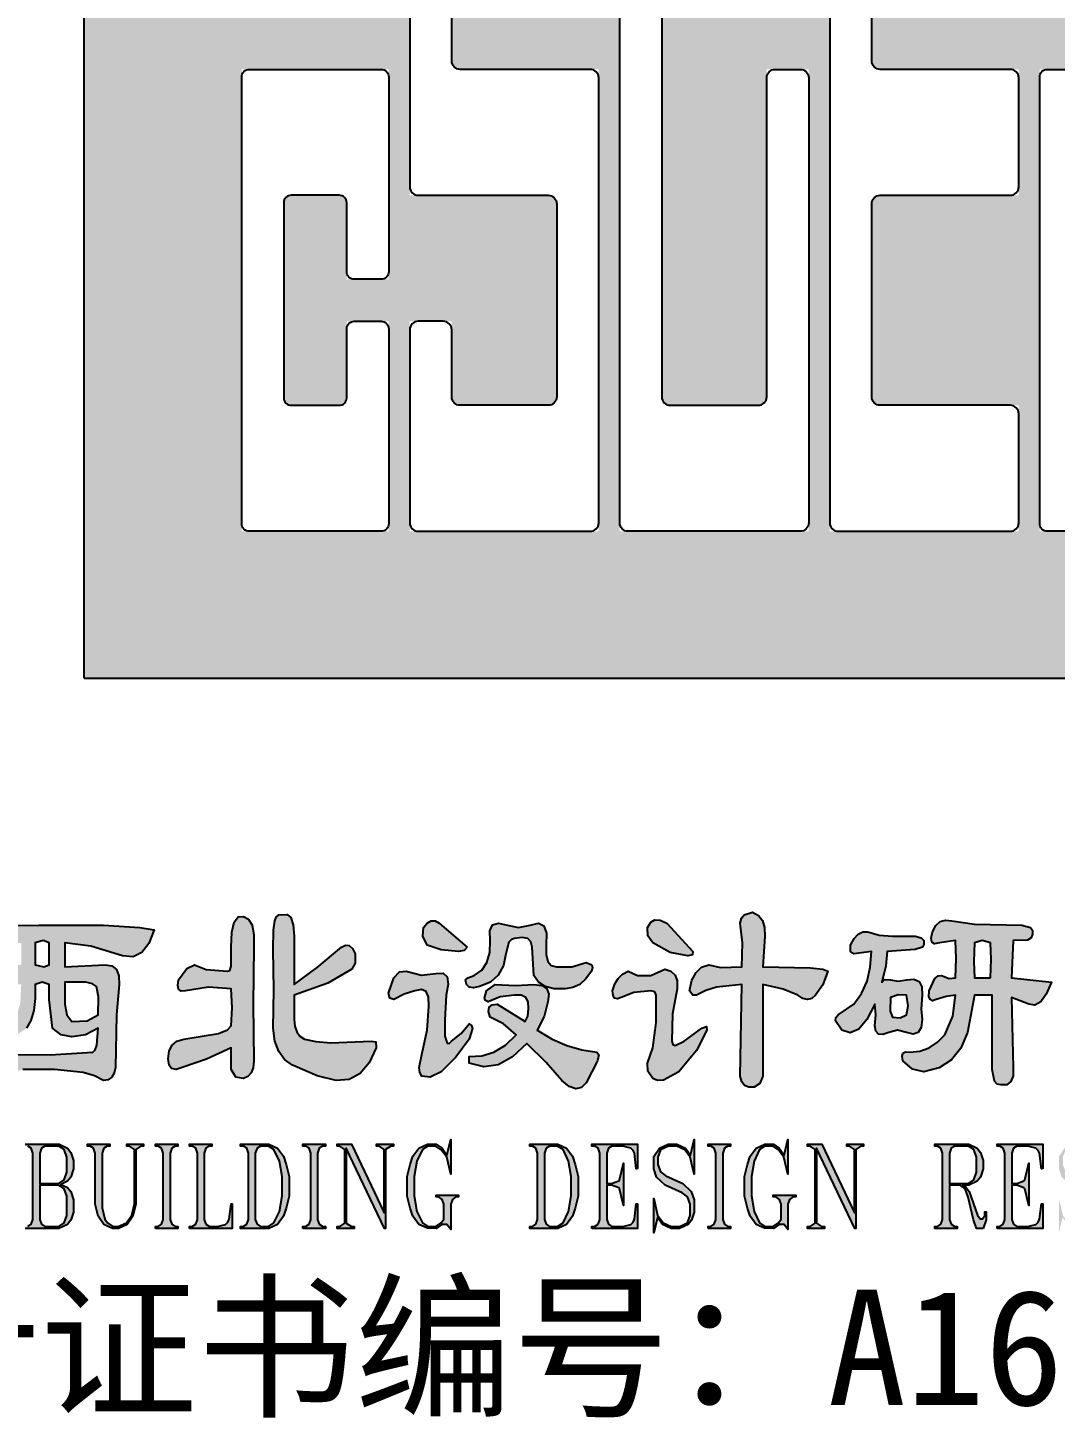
# Model space of a CAD drawing. Extents: x 2350667 to 3185789, y 309667 to 706270.
# Drawn here: x 2428960 to 2430917, y 363419 to 366067 of the extents above; entities that cross this region are included whole.
import ezdxf
from ezdxf.enums import TextEntityAlignment as Align

# ---------------------------------------------------------------- set-up
doc = ezdxf.new("R2010")
doc.units = 0
doc.header["$LTSCALE"] = 1000
for name, color, linetype in [('0-底图', 7, 'Continuous'), ('BTTK', 7, 'Continuous'), ('Logo', 4, 'Continuous')]:
    doc.layers.add(name, color=color, linetype=linetype)
doc.styles.add('HT', font='')
doc.styles.add('HZ(TK)', font='geniso.shx', dxfattribs={"width": 0.9, "bigfont": 'hztxt.shx'})
doc.styles.get('HT').set_extended_font_data('SimHei')

# ---------------------------------------------------------------- blocks, each defined once
blk = doc.blocks.new('CSCEC')
at = {"layer": 'Logo'}
h = blk.add_hatch(color=4, dxfattribs=at)
h.paths.add_polyline_path([(0, -24), (24, -24), (24, 0), (0, 0)])
h.paths.add_polyline_path([(6.2, -2.8), (9.8, -2.8), (9.8, -9.2), (9, -9.2), (9, -5.36, 0.414214), (8.84, -5.2), (7.16, -5.2, 0.414214), (7, -5.36), (7, -12.24, 0.414214), (7.16, -12.4), (9.8, -12.4), (9.8, -21.2), (6.2, -21.2), (6.2, -17.2), (7, -17.2), (7, -18.64, 0.414214), (7.16, -18.8), (8.84, -18.8, 0.414214), (9, -18.64), (9, -14.96, 0.414214), (8.84, -14.8), (6.2, -14.8)], flags=16)
h.paths.add_polyline_path([(10.2, -2.8), (13.8, -2.8), (13.8, -9.2), (13, -9.2), (13, -5.36, 0.414214), (12.84, -5.2), (11.16, -5.2, 0.414214), (11, -5.36), (11, -18.64, 0.414214), (11.16, -18.8), (12.84, -18.8, 0.414214), (13, -18.64), (13, -12.4), (13.8, -12.4), (13.8, -21.2), (10.2, -21.2)], flags=16)
h.paths.add_polyline_path([(5.8, -12.4), (5.8, -16.4), (5, -16.4), (5, -14.96, 0.414214), (4.84, -14.8), (3.96, -14.8, 0.414214), (3.8, -14.96), (3.8, -18.64, 0.414214), (3.96, -18.8), (4.84, -18.8, 0.414214), (5, -18.64), (5, -17.2), (5.8, -17.2), (5.8, -21.2), (3, -21.2), (3, -12.4)], flags=16)
h.paths.add_polyline_path([(14.2, -2.8), (17.8, -2.8), (17.8, -5.2), (15.16, -5.2, 0.414214), (15, -5.36), (15, -12.24, 0.414214), (15.16, -12.4), (17.8, -12.4), (17.8, -14.8), (15.16, -14.8, 0.414214), (15, -14.96), (15, -18.64, 0.414214), (15.16, -18.8), (17.8, -18.8), (17.8, -21.2), (14.2, -21.2)], flags=16)
h.paths.add_polyline_path([(21, -12.4), (21, -16.4), (20.2, -16.4), (20.2, -14.96, 0.414214), (20.04, -14.8), (19.16, -14.8, 0.414214), (19, -14.96), (19, -18.64, 0.414214), (19.16, -18.8), (20.04, -18.8, 0.414214), (20.2, -18.64), (20.2, -17.2), (21, -17.2), (21, -21.2), (18.2, -21.2), (18.2, -12.4)], flags=16)
for p, q in [((0, -24), (0, 0)), ((0, 0), (24, 0)), ((0, 0), (24, 0)), ((24, -24), (24, 0)), ((0, -24), (24, -24))]:
    blk.add_line(p, q, dxfattribs=at)
for points in [[(8.84, -5.2, -0.414214), (9, -5.36), (9, -9.04, 0.414214), (9.16, -9.2), (9.64, -9.2, 0.414214), (9.8, -9.04), (9.8, -2.96, 0.414214), (9.64, -2.8), (6.36, -2.8, 0.414214), (6.2, -2.96), (6.2, -14.64, 0.414214), (6.36, -14.8), (8.84, -14.8, -0.414214), (9, -14.96), (9, -18.64, -0.414214), (8.84, -18.8), (7.16, -18.8, -0.414214), (7, -18.64), (7, -17.36, 0.414214), (6.84, -17.2), (6.36, -17.2, 0.414214), (6.2, -17.36), (6.2, -21.04, 0.414214), (6.36, -21.2), (9.64, -21.2, 0.414214), (9.8, -21.04), (9.8, -12.56, 0.414214), (9.64, -12.4), (7.16, -12.4, -0.414214), (7, -12.24), (7, -5.36, -0.414214), (7.16, -5.2)], [(12.84, -18.8, 0.414214), (13, -18.64), (13, -12.56, -0.414214), (13.16, -12.4), (13.64, -12.4, -0.414214), (13.8, -12.56), (13.8, -21.04, -0.414214), (13.64, -21.2), (10.36, -21.2, -0.414214), (10.2, -21.04), (10.2, -2.96, -0.414214), (10.36, -2.8), (13.64, -2.8, -0.414214), (13.8, -2.96), (13.8, -9.04, -0.414214), (13.64, -9.2), (13.16, -9.2, -0.414214), (13, -9.04), (13, -5.36, 0.414214), (12.84, -5.2), (11.16, -5.2, 0.414214), (11, -5.36), (11, -18.64, 0.414214), (11.16, -18.8)], [(15.16, -12.4, -0.414214), (15, -12.24), (15, -5.36, -0.414214), (15.16, -5.2), (17.64, -5.2, 0.414214), (17.8, -5.04), (17.8, -2.96, 0.414214), (17.64, -2.8), (14.36, -2.8, 0.414214), (14.2, -2.96), (14.2, -21.04, 0.414214), (14.36, -21.2), (17.64, -21.2, 0.414214), (17.8, -21.04), (17.8, -18.96, 0.414214), (17.64, -18.8), (15.16, -18.8, -0.414214), (15, -18.64), (15, -14.96, -0.414214), (15.16, -14.8), (17.64, -14.8, 0.414214), (17.8, -14.64), (17.8, -12.56, 0.414214), (17.64, -12.4)], [(4.856, -18.8, 0.414214), (5, -18.656), (5, -17.344, -0.414214), (5.144, -17.2), (5.656, -17.2, -0.414214), (5.8, -17.344), (5.8, -21.056, -0.414214), (5.656, -21.2), (3.144, -21.2, -0.414214), (3, -21.056), (3, -12.544, -0.414214), (3.144, -12.4), (5.656, -12.4, -0.414214), (5.8, -12.544), (5.8, -16.256, -0.414214), (5.656, -16.4), (5.144, -16.4, -0.414214), (5, -16.256), (5, -14.944, 0.414214), (4.856, -14.8), (3.944, -14.8, 0.414214), (3.8, -14.944), (3.8, -18.656, 0.414214), (3.944, -18.8)], [(20.056, -18.8, 0.414214), (20.2, -18.656), (20.2, -17.344, -0.414214), (20.344, -17.2), (20.856, -17.2, -0.414214), (21, -17.344), (21, -21.056, -0.414214), (20.856, -21.2), (18.344, -21.2, -0.414214), (18.2, -21.056), (18.2, -12.544, -0.414214), (18.344, -12.4), (20.856, -12.4, -0.414214), (21, -12.544), (21, -16.256, -0.414214), (20.856, -16.4), (20.344, -16.4, -0.414214), (20.2, -16.256), (20.2, -14.944, 0.414214), (20.056, -14.8), (19.144, -14.8, 0.414214), (19, -14.944), (19, -18.656, 0.414214), (19.144, -18.8)]]:
    blk.add_lwpolyline(points, format="xyb", close=True, dxfattribs=at)
blk = doc.blocks.new('logo-txt')
at = {"layer": 'Logo'}
h = blk.add_hatch(color=4, dxfattribs=at)
h.dxf.hatch_style = 1
h.paths.add_polyline_path([(21.793, 4.592), (21.36, 4.519), (21.277, 4.517), (21.227, 4.551), (21.21, 4.621), (21.227, 4.728), (21.385, 4.946), (21.527, 5.019), (21.752, 4.925), (22.16, 4.894), (22.201, 4.907), (22.226, 4.988), (22.226, 5.352), (22.241, 5.639), (22.285, 5.831), (22.358, 5.93), (22.46, 5.936), (22.56, 5.884), (22.626, 5.769), (22.66, 5.592), (22.66, 5.352), (22.643, 4.269), (22.66, 3.186), (22.647, 3.056), (22.61, 2.957), (22.547, 2.89), (22.46, 2.853), (22.318, 2.874), (22.226, 3.02), (22.226, 3.436), (21.76, 3.218), (21.293, 3.061), (21.177, 3.025), (21.093, 3.041), (21.043, 3.108), (21.027, 3.228), (21.046, 3.376), (21.102, 3.488), (21.195, 3.564), (21.327, 3.603), (21.985, 3.707), (22.158, 3.775), (22.226, 3.853), (22.243, 4.197), (22.226, 4.561)])
h.paths.add_polyline_path([(23.034, 5.675), (23.059, 5.852), (23.087, 5.923), (23.134, 5.967), (23.293, 5.977), (23.364, 5.917), (23.409, 5.779), (23.43, 5.563), (23.426, 5.269), (23.426, 4.644), (23.868, 4.967), (24.326, 5.352), (24.405, 5.391), (24.476, 5.384), (24.538, 5.329), (24.592, 5.227), (24.592, 5.05), (24.526, 4.936), (24.067, 4.665), (23.426, 4.436), (23.426, 3.978), (23.439, 3.845), (23.476, 3.738), (23.538, 3.658), (23.626, 3.603), (23.843, 3.554), (24.126, 3.53), (24.892, 3.561), (24.984, 3.551), (24.992, 3.436), (24.857, 3.147), (24.684, 2.947), (24.474, 2.835), (24.226, 2.812), (23.868, 2.905), (23.393, 3.103), (23.245, 3.21), (23.134, 3.363), (23.062, 3.564), (23.026, 3.811), (23.043, 4.54), (23.026, 5.311)])
h = blk.add_hatch(color=4, dxfattribs=at)
h.dxf.hatch_style = 1
h.paths.add_polyline_path([(28.191, 4.03), (28.058, 3.77), (28.341, 3.603), (28.624, 3.478), (28.908, 3.395), (29.191, 3.353), (29.228, 3.301), (29.208, 3.186), (28.991, 2.77), (28.899, 2.679), (28.791, 2.655), (28.666, 2.7), (28.524, 2.812), (28.225, 3.155), (27.858, 3.52), (27.589, 3.262), (27.316, 3.114), (27.039, 3.074), (26.758, 3.145), (26.758, 3.27), (27.002, 3.28), (27.233, 3.353), (27.452, 3.488), (27.658, 3.686), (27.416, 3.895), (27.158, 4.02), (27.129, 4.129), (27.142, 4.207), (27.196, 4.254), (27.291, 4.269), (27.825, 3.936), (27.875, 4.04), (27.891, 4.186), (27.887, 4.311), (27.841, 4.394), (27.754, 4.436), (27.625, 4.436), (27.35, 4.405), (27.125, 4.311), (27.073, 4.34), (27.05, 4.384), (27.092, 4.519), (27.258, 4.644), (27.641, 4.623), (27.991, 4.644), (28.145, 4.623), (28.241, 4.561), (28.279, 4.457), (28.258, 4.311)])
h.paths.add_polyline_path([(26.725, 5.352), (26.667, 5.29), (26.558, 5.269), (26.225, 5.3), (25.959, 5.394), (25.875, 5.561), (25.892, 5.727), (25.961, 5.811), (26.034, 5.852), (26.111, 5.852), (26.192, 5.811)])
h.paths.add_polyline_path([(26.294, 3.96), (26.3, 3.655), (26.344, 3.522), (26.38, 3.52), (26.425, 3.561), (26.608, 3.707), (26.758, 3.895), (26.808, 3.861), (26.825, 3.801), (26.758, 3.603), (26.508, 3.259), (26.225, 2.978), (26.017, 2.874), (25.859, 2.895), (25.821, 2.968), (25.809, 3.061), (25.859, 3.311), (25.959, 3.77), (25.992, 4.228), (25.988, 4.402), (25.942, 4.509), (25.854, 4.548), (25.725, 4.519), (25.525, 4.457), (25.325, 4.353), (25.25, 4.384), (25.225, 4.478), (25.325, 4.769), (25.434, 4.884), (25.559, 4.894), (25.85, 4.821), (26.125, 4.853), (26.263, 4.858), (26.342, 4.79), (26.363, 4.65), (26.325, 4.436)])
h.paths.add_polyline_path([(28.716, 4.978), (28.991, 5.061), (29.099, 5.019), (29.11, 4.967), (29.091, 4.894), (28.985, 4.748), (28.866, 4.644), (28.735, 4.582), (28.591, 4.561), (28.379, 4.561), (28.208, 4.603), (28.079, 4.686), (27.991, 4.811), (27.958, 5.352), (27.937, 5.457), (27.875, 5.519), (27.771, 5.54), (27.625, 5.519), (27.564, 5.501), (27.516, 5.446), (27.458, 5.227), (27.414, 5.001), (27.316, 4.821), (27.164, 4.689), (26.958, 4.603), (26.842, 4.579), (26.758, 4.592), (26.708, 4.642), (26.692, 4.728), (26.733, 4.769), (26.858, 4.811), (27.002, 4.915), (27.1, 5.061), (27.152, 5.248), (27.158, 5.477), (27.154, 5.667), (27.208, 5.779), (27.321, 5.813), (27.491, 5.769), (27.7, 5.727), (27.925, 5.769), (28.081, 5.808), (28.183, 5.759), (28.231, 5.621), (28.225, 5.394), (28.225, 5.212), (28.258, 5.082), (28.324, 5.004), (28.424, 4.978)])
h = blk.add_hatch(color=4, dxfattribs=at)
h.dxf.hatch_style = 1
h.paths.add_polyline_path([(31.548, 4.967), (31.957, 4.978), (31.965, 5.436), (31.923, 5.811), (31.95, 5.902), (31.998, 5.967), (32.157, 6.019), (32.271, 5.959), (32.348, 5.863), (32.388, 5.73), (32.39, 5.561), (32.357, 4.978), (33.265, 4.957), (33.5, 4.931), (33.59, 4.894), (33.498, 4.634), (33.356, 4.436), (33.285, 4.374), (33.206, 4.353), (33.119, 4.374), (33.023, 4.436), (32.74, 4.551), (32.357, 4.644), (32.357, 2.895), (32.298, 2.759), (32.19, 2.687), (32.086, 2.684), (32.007, 2.718), (31.953, 2.788), (31.923, 2.895), (31.957, 4.644), (31.474, 4.592), (31.269, 4.527), (31.09, 4.436), (31.024, 4.436), (30.957, 4.519), (31.005, 4.722), (31.082, 4.873), (31.188, 4.972), (31.324, 5.019)])
h.paths.add_polyline_path([(30.166, 5.571), (30.157, 5.727), (30.218, 5.826), (30.299, 5.873), (30.401, 5.868), (30.524, 5.811), (31.024, 5.269), (31.015, 5.207), (30.924, 5.186), (30.59, 5.248), (30.257, 5.436)])
h.paths.add_polyline_path([(29.966, 4.811), (30.224, 4.811), (30.49, 4.936), (30.605, 4.897), (30.682, 4.821), (30.722, 4.709), (30.724, 4.561), (30.632, 4.082), (30.624, 3.561), (30.638, 3.499), (30.682, 3.478), (30.857, 3.561), (31.19, 3.811), (31.282, 3.842), (31.29, 3.77), (31.09, 3.384), (30.757, 2.978), (30.465, 2.822), (30.351, 2.814), (30.257, 2.853), (30.166, 2.989), (30.157, 3.145), (30.257, 3.436), (30.324, 3.915), (30.324, 4.436), (30.299, 4.499), (30.224, 4.519), (29.899, 4.488), (29.657, 4.394), (29.585, 4.371), (29.532, 4.384), (29.501, 4.433), (29.491, 4.519), (29.535, 4.652), (29.599, 4.759), (29.684, 4.84), (29.791, 4.894)])
h = blk.add_hatch(color=4, dxfattribs=at)
h.dxf.hatch_style = 1
h.paths.add_polyline_path([(36.039, 5.134), (36.022, 5.477), (35.722, 5.436), (35.626, 5.418), (35.572, 5.446), (35.56, 5.522), (35.589, 5.644), (35.649, 5.766), (35.731, 5.842), (35.833, 5.87), (35.955, 5.852), (36.389, 5.79), (37.288, 5.769), (37.455, 5.727), (37.488, 5.675), (37.488, 5.602), (37.465, 5.532), (37.397, 5.488), (37.122, 5.477), (37.088, 4.769), (37.855, 4.686), (37.753, 4.457), (37.647, 4.311), (37.536, 4.249), (37.422, 4.269), (37.088, 4.394), (37.122, 3.061), (37.12, 2.9), (37.08, 2.791), (37.003, 2.733), (36.888, 2.728), (36.816, 2.746), (36.764, 2.801), (36.722, 3.02), (36.722, 4.436), (36.389, 4.436), (36.255, 3.728), (36.128, 3.431), (35.947, 3.207), (35.712, 3.056), (35.422, 2.978), (35.206, 3.03), (35.022, 3.186), (35.006, 3.275), (35.022, 3.332), (35.072, 3.358), (35.156, 3.353), (35.347, 3.374), (35.522, 3.436), (35.681, 3.54), (35.822, 3.686), (35.972, 4.04), (36.022, 4.436), (35.847, 4.415), (35.656, 4.353), (35.585, 4.332), (35.539, 4.353), (35.518, 4.415), (35.522, 4.519), (35.631, 4.759), (35.691, 4.808), (35.756, 4.811), (35.905, 4.759), (36.022, 4.769)])
h.paths.add_polyline_path([(34.573, 5.582), (34.822, 5.561), (35.256, 5.561), (35.372, 5.529), (35.422, 5.477), (35.424, 5.404), (35.397, 5.352), (35.256, 5.311), (34.723, 5.269), (34.698, 4.998), (34.623, 4.686), (34.664, 4.738), (34.789, 4.728), (34.931, 4.707), (35.089, 4.728), (35.233, 4.741), (35.331, 4.696), (35.383, 4.595), (35.389, 4.436), (35.372, 4.176), (35.389, 3.978), (35.37, 3.822), (35.314, 3.728), (35.22, 3.697), (35.089, 3.728), (34.922, 3.77), (34.756, 3.728), (34.639, 3.689), (34.556, 3.697), (34.506, 3.751), (34.489, 3.853), (34.506, 4.061), (34.489, 4.269), (34.337, 3.973), (34.181, 3.79), (34.021, 3.723), (33.856, 3.77), (33.739, 3.947), (33.744, 4.012), (33.789, 4.061), (34.089, 4.269), (34.235, 4.472), (34.339, 4.707), (34.402, 4.972), (34.423, 5.269), (34.089, 5.227), (34.023, 5.269), (34.023, 5.394), (34.094, 5.519), (34.173, 5.602), (34.26, 5.644), (34.356, 5.644)])
h.paths.add_polyline_path([(36.689, 4.769), (36.705, 5.123), (36.689, 5.436), (36.53, 5.477), (36.389, 5.436), (36.372, 5.082), (36.389, 4.769)], flags=16)
h.paths.add_polyline_path([(34.781, 4.134), (34.822, 4.02), (34.972, 4.009), (35.089, 4.061), (35.122, 4.238), (35.089, 4.436), (34.931, 4.446), (34.789, 4.394)], flags=16)
h = blk.add_hatch(color=4, dxfattribs=at)
h.dxf.hatch_style = 1
h.paths.add_polyline_path([(18.661, 4.978), (18.761, 5.019), (18.761, 5.436), (18.644, 5.477), (18.494, 5.436), (18.494, 5.019)], flags=16)
h.paths.add_polyline_path([(17.886, 3.863), (18.094, 4.02), (18.165, 4.137), (18.211, 4.28), (18.228, 4.644), (17.886, 4.644), (17.661, 4.561), (17.628, 4.228), (17.661, 3.811)], flags=16)
h.paths.add_polyline_path([(19.638, 3.397), (19.669, 3.488), (19.694, 3.811), (19.452, 3.686), (19.194, 3.645), (18.986, 3.686), (18.827, 3.811), (18.761, 4.353), (18.761, 4.644), (18.628, 4.686), (18.494, 4.644), (18.496, 4.374), (18.469, 4.144), (18.413, 3.957), (18.328, 3.811), (18.161, 3.691), (17.994, 3.624), (17.828, 3.608), (17.661, 3.645), (17.657, 3.499), (17.678, 3.395), (17.724, 3.332), (17.794, 3.311), (18.777, 3.301), (19.594, 3.353)], flags=16)
h.paths.add_polyline_path([(19.061, 4.269), (19.094, 4.061), (19.194, 3.936), (19.486, 3.947), (19.694, 4.061), (19.702, 4.405), (19.661, 4.603), (19.586, 4.655), (19.461, 4.686), (19.061, 4.686)], flags=16)
h.paths.add_polyline_path([(17.753, 5.759), (18.561, 5.769), (19.794, 5.769), (20.485, 5.727), (20.76, 5.686), (20.66, 5.42), (20.527, 5.248), (20.36, 5.17), (20.16, 5.186), (19.552, 5.373), (19.061, 5.436), (19.061, 4.978), (19.827, 5.019), (19.956, 4.996), (20.044, 4.925), (20.09, 4.808), (20.094, 4.644), (20.044, 4.061), (20.027, 3.061), (20, 2.952), (19.952, 2.874), (19.883, 2.827), (19.794, 2.812), (19.623, 2.903), (19.411, 2.968), (18.861, 3.02), (18.261, 3.02), (17.844, 2.947), (17.699, 2.887), (17.595, 2.812), (17.49, 2.791), (17.411, 2.812), (17.357, 2.874), (17.328, 2.978), (17.311, 3.832), (17.261, 4.561), (17.249, 4.761), (17.278, 4.905), (17.349, 4.991), (17.461, 5.019), (17.622, 4.972), (17.803, 4.957), (18.228, 5.019), (18.228, 5.436), (17.445, 5.352), (17.165, 5.28), (16.961, 5.186), (16.886, 5.162), (16.828, 5.175), (16.786, 5.225), (16.761, 5.311), (16.809, 5.529), (16.886, 5.686), (16.993, 5.779), (17.128, 5.811)])
h = blk.add_hatch(color=4, dxfattribs=at)
h.dxf.hatch_style = 1
h.paths.add_polyline_path([(19.17, 0.153), (19.112, 0.073), (18.947, -0.004), (18.303, -0.004), (18.303, 0.031), (18.353, 0.031), (18.419, 0.075), (18.451, 0.167), (18.451, 1.429), (18.419, 1.521), (18.353, 1.565), (18.303, 1.565), (18.303, 1.6), (18.95, 1.598), (19.112, 1.523), (19.17, 1.444), (19.225, 1.288), (19.225, 1.13), (19.17, 0.974), (19.112, 0.895), (18.983, 0.835), (19.112, 0.776), (19.17, 0.697), (19.225, 0.54), (19.225, 0.308)])
h.paths.add_polyline_path([(19.094, 1.355), (19.043, 1.496), (18.942, 1.565), (18.68, 1.565), (18.615, 1.521), (18.582, 1.429), (18.582, 0.852), (18.942, 0.852), (19.043, 0.923), (19.094, 1.064)], flags=16)
h.paths.add_polyline_path([(19.094, 0.607), (19.043, 0.748), (18.942, 0.818), (18.582, 0.818), (18.582, 0.167), (18.615, 0.075), (18.68, 0.031), (18.942, 0.031), (19.043, 0.1), (19.094, 0.242)], flags=16)
h.paths.add_polyline_path([(20.509, 1.565), (20.411, 1.498), (20.411, 0.459), (20.356, 0.229), (20.244, 0.073), (20.079, -0.004), (19.971, -0.004), (19.971, 0.011), (19.966, -0.004), (19.804, 0.073), (19.693, 0.229), (19.638, 0.459), (19.638, 1.429), (19.606, 1.521), (19.54, 1.565), (19.49, 1.565), (19.49, 1.6), (19.917, 1.6), (19.917, 1.565), (19.867, 1.565), (19.801, 1.521), (19.769, 1.429), (19.769, 0.389), (19.821, 0.171), (19.872, 0.102), (19.974, 0.031), (20.076, 0.031), (20.232, 0.102), (20.334, 0.246), (20.387, 0.464), (20.387, 1.498), (20.289, 1.565), (20.238, 1.565), (20.238, 1.6), (20.559, 1.6), (20.559, 1.565)])
h.paths.add_polyline_path([(20.784, -0.004), (20.784, 0.031), (20.834, 0.031), (20.9, 0.075), (20.932, 0.167), (20.932, 1.429), (20.9, 1.521), (20.834, 1.565), (20.784, 1.565), (20.784, 1.6), (21.211, 1.6), (21.211, 1.565), (21.161, 1.565), (21.095, 1.521), (21.063, 1.429), (21.063, 0.167), (21.095, 0.075), (21.161, 0.031), (21.211, 0.031), (21.211, -0.004)])
h.paths.add_polyline_path([(21.436, -0.004), (21.436, 0.031), (21.486, 0.031), (21.551, 0.075), (21.583, 0.167), (21.583, 1.429), (21.551, 1.521), (21.486, 1.565), (21.436, 1.565), (21.436, 1.6), (21.862, 1.6), (21.862, 1.565), (21.812, 1.565), (21.747, 1.521), (21.715, 1.429), (21.715, 0.167), (21.747, 0.075), (21.812, 0.031), (21.968, 0.031), (22.118, 0.073), (22.164, 0.116), (22.189, 0.169), (22.225, 0.464), (22.249, 0.461), (22.249, -0.004)])
h.paths.add_polyline_path([(23.275, 0.381), (23.221, 0.227), (23.11, 0.073), (22.945, -0.004), (22.408, -0.004), (22.408, 0.031), (22.458, 0.031), (22.524, 0.075), (22.556, 0.167), (22.556, 1.429), (22.524, 1.521), (22.458, 1.565), (22.408, 1.565), (22.408, 1.6), (22.945, 1.6), (23.11, 1.523), (23.221, 1.369), (23.275, 1.215), (23.33, 0.987), (23.33, 0.609)])
h.paths.add_polyline_path([(23.199, 0.983), (23.146, 1.278), (23.042, 1.496), (22.939, 1.565), (22.785, 1.565), (22.72, 1.521), (22.687, 1.429), (22.687, 0.167), (22.72, 0.075), (22.785, 0.031), (22.939, 0.031), (23.042, 0.1), (23.146, 0.318), (23.199, 0.613)], flags=16)
h.paths.add_polyline_path([(23.595, -0.004), (23.595, 0.031), (23.645, 0.031), (23.711, 0.075), (23.743, 0.167), (23.743, 1.429), (23.711, 1.521), (23.645, 1.565), (23.595, 1.565), (23.595, 1.6), (24.022, 1.6), (24.022, 1.565), (23.972, 1.565), (23.906, 1.521), (23.874, 1.429), (23.874, 0.167), (23.906, 0.075), (23.972, 0.031), (24.022, 0.031), (24.022, -0.004)])
h.paths.add_polyline_path([(25.266, 1.565), (25.169, 1.498), (25.169, -0.004), (25.15, -0.004), (24.419, 1.527), (24.419, 0.098), (24.517, 0.031), (24.568, 0.031), (24.568, -0.004), (24.247, -0.004), (24.247, 0.031), (24.297, 0.031), (24.395, 0.098), (24.395, 1.498), (24.297, 1.565), (24.247, 1.565), (24.247, 1.6), (24.52, 1.6), (25.144, 0.293), (25.144, 1.498), (25.046, 1.565), (24.996, 1.565), (24.996, 1.6), (25.317, 1.6), (25.317, 1.565)])
h.paths.add_polyline_path([(26.506, 0.594), (26.441, 0.549), (26.409, 0.457), (26.409, -0.027), (26.338, 0.071), (26.239, 0.071), (26.132, -0.004), (25.964, -0.002), (25.802, 0.073), (25.69, 0.227), (25.637, 0.381), (25.582, 0.609), (25.582, 0.987), (25.637, 1.215), (25.69, 1.369), (25.802, 1.523), (25.965, 1.6), (26.132, 1.6), (26.244, 1.523), (26.338, 1.39), (26.409, 1.687), (26.409, 1.029), (26.332, 1.35), (26.228, 1.493), (26.126, 1.565), (25.971, 1.565), (25.869, 1.496), (25.765, 1.278), (25.713, 0.983), (25.713, 0.613), (25.765, 0.318), (25.869, 0.1), (25.971, 0.031), (26.126, 0.031), (26.228, 0.102), (26.277, 0.169), (26.277, 0.457), (26.245, 0.549), (26.179, 0.594), (26.129, 0.594), (26.129, 0.628), (26.557, 0.628), (26.557, 0.594)])
h = blk.add_hatch(color=4, dxfattribs=at)
h.dxf.hatch_style = 1
h.paths.add_polyline_path([(28.78, 0.381), (28.726, 0.227), (28.615, 0.073), (28.45, -0.004), (27.914, -0.004), (27.914, 0.031), (27.964, 0.031), (28.029, 0.075), (28.061, 0.167), (28.061, 1.429), (28.029, 1.521), (27.964, 1.565), (27.914, 1.565), (27.914, 1.6), (28.45, 1.6), (28.615, 1.523), (28.726, 1.369), (28.78, 1.215), (28.835, 0.987), (28.835, 0.609)])
h.paths.add_polyline_path([(28.704, 0.983), (28.652, 1.278), (28.548, 1.496), (28.445, 1.565), (28.291, 1.565), (28.225, 1.521), (28.193, 1.429), (28.193, 0.167), (28.225, 0.075), (28.291, 0.031), (28.445, 0.031), (28.548, 0.1), (28.652, 0.318), (28.704, 0.613)], flags=16)
h.paths.add_polyline_path([(29.1, -0.004), (29.1, 0.031), (29.15, 0.031), (29.216, 0.075), (29.248, 0.167), (29.248, 1.429), (29.216, 1.521), (29.15, 1.565), (29.1, 1.565), (29.1, 1.6), (29.968, 1.6), (29.968, 1.135), (29.943, 1.133), (29.908, 1.427), (29.882, 1.48), (29.837, 1.523), (29.686, 1.565), (29.477, 1.565), (29.412, 1.521), (29.38, 1.429), (29.38, 0.852), (29.472, 0.852), (29.61, 0.901), (29.624, 0.919), (29.701, 1.239), (29.701, 0.432), (29.624, 0.752), (29.61, 0.769), (29.472, 0.818), (29.38, 0.818), (29.38, 0.167), (29.412, 0.075), (29.477, 0.031), (29.686, 0.031), (29.837, 0.073), (29.882, 0.116), (29.908, 0.169), (29.943, 0.464), (29.968, 0.461), (29.968, -0.004)])
h.paths.add_polyline_path([(30.994, 0.153), (30.935, 0.073), (30.77, -0.004), (30.606, -0.004), (30.441, 0.073), (30.345, 0.206), (30.275, -0.09), (30.275, 0.566), (30.351, 0.246), (30.454, 0.102), (30.61, 0.031), (30.767, 0.031), (30.92, 0.102), (30.97, 0.242), (30.97, 0.457), (30.92, 0.599), (30.817, 0.671), (30.495, 0.821), (30.331, 0.974), (30.275, 1.13), (30.275, 1.365), (30.384, 1.523), (30.553, 1.6), (30.717, 1.6), (30.882, 1.523), (30.978, 1.39), (31.048, 1.687), (31.048, 1.029), (30.972, 1.35), (30.87, 1.493), (30.714, 1.565), (30.556, 1.565), (30.403, 1.493), (30.352, 1.355), (30.352, 1.213), (30.403, 1.072), (30.505, 1), (30.828, 0.85), (30.992, 0.697), (31.048, 0.54), (31.048, 0.308)])
h.paths.add_polyline_path([(31.313, -0.004), (31.313, 0.031), (31.363, 0.031), (31.429, 0.075), (31.461, 0.167), (31.461, 1.429), (31.429, 1.521), (31.363, 1.565), (31.313, 1.565), (31.313, 1.6), (31.74, 1.6), (31.74, 1.565), (31.69, 1.565), (31.624, 1.521), (31.592, 1.429), (31.592, 0.167), (31.624, 0.075), (31.69, 0.031), (31.74, 0.031), (31.74, -0.004)])
h.paths.add_polyline_path([(32.931, 0.594), (32.865, 0.549), (32.833, 0.457), (32.833, -0.027), (32.763, 0.071), (32.663, 0.071), (32.556, -0.004), (32.388, -0.002), (32.226, 0.073), (32.114, 0.227), (32.061, 0.381), (32.006, 0.609), (32.006, 0.987), (32.061, 1.215), (32.114, 1.369), (32.226, 1.523), (32.39, 1.6), (32.556, 1.6), (32.668, 1.523), (32.763, 1.39), (32.833, 1.687), (32.833, 1.029), (32.757, 1.35), (32.652, 1.493), (32.55, 1.565), (32.395, 1.565), (32.293, 1.496), (32.189, 1.278), (32.137, 0.983), (32.137, 0.613), (32.189, 0.318), (32.293, 0.1), (32.395, 0.031), (32.55, 0.031), (32.652, 0.102), (32.702, 0.169), (32.702, 0.457), (32.669, 0.549), (32.604, 0.594), (32.553, 0.594), (32.553, 0.628), (32.981, 0.628), (32.981, 0.594)])
h.paths.add_polyline_path([(34.224, 1.565), (34.127, 1.498), (34.127, -0.004), (34.108, -0.004), (33.377, 1.527), (33.377, 0.098), (33.475, 0.031), (33.526, 0.031), (33.526, -0.004), (33.205, -0.004), (33.205, 0.031), (33.255, 0.031), (33.352, 0.098), (33.352, 1.498), (33.255, 1.565), (33.205, 1.565), (33.205, 1.6), (33.478, 1.6), (34.102, 0.293), (34.102, 1.498), (34.004, 1.565), (33.953, 1.565), (33.953, 1.6), (34.274, 1.6), (34.274, 1.565)])
h = blk.add_hatch(color=4, dxfattribs=at)
h.dxf.hatch_style = 1
h.paths.add_polyline_path([(36.549, -0.004), (36.426, -0.004), (36.37, 0.157), (36.263, 0.589), (36.21, 0.748), (36.11, 0.818), (35.911, 0.818), (35.911, 0.167), (35.943, 0.075), (36.009, 0.031), (36.059, 0.031), (36.059, -0.004), (35.632, -0.004), (35.632, 0.031), (35.682, 0.031), (35.747, 0.075), (35.779, 0.167), (35.779, 1.429), (35.747, 1.521), (35.682, 1.565), (35.632, 1.565), (35.632, 1.6), (36.278, 1.598), (36.44, 1.523), (36.498, 1.444), (36.553, 1.288), (36.553, 1.13), (36.498, 0.974), (36.44, 0.895), (36.276, 0.818), (36.164, 0.818), (36.227, 0.776), (36.284, 0.697), (36.444, 0.248), (36.492, 0.18), (36.536, 0.18), (36.583, 0.244), (36.583, 0.312), (36.606, 0.312), (36.606, 0.159)])
h.paths.add_polyline_path([(36.422, 1.355), (36.371, 1.496), (36.27, 1.565), (36.009, 1.565), (35.943, 1.521), (35.911, 1.429), (35.911, 0.852), (36.27, 0.852), (36.371, 0.923), (36.422, 1.064)], flags=16)
h.paths.add_polyline_path([(36.818, -0.004), (36.818, 0.031), (36.868, 0.031), (36.934, 0.075), (36.966, 0.167), (36.966, 1.429), (36.934, 1.521), (36.868, 1.565), (36.818, 1.565), (36.818, 1.6), (37.686, 1.6), (37.686, 1.135), (37.661, 1.133), (37.626, 1.427), (37.6, 1.48), (37.554, 1.523), (37.404, 1.565), (37.195, 1.565), (37.13, 1.521), (37.098, 1.429), (37.098, 0.852), (37.19, 0.852), (37.328, 0.901), (37.342, 0.919), (37.419, 1.239), (37.419, 0.432), (37.342, 0.752), (37.328, 0.769), (37.19, 0.818), (37.098, 0.818), (37.098, 0.167), (37.13, 0.075), (37.195, 0.031), (37.404, 0.031), (37.554, 0.073), (37.6, 0.116), (37.626, 0.169), (37.661, 0.464), (37.686, 0.461), (37.686, -0.004)])
h.paths.add_polyline_path([(38.712, 0.153), (38.653, 0.073), (38.488, -0.004), (38.324, -0.004), (38.159, 0.073), (38.063, 0.206), (37.993, -0.09), (37.993, 0.566), (38.069, 0.246), (38.172, 0.102), (38.328, 0.031), (38.485, 0.031), (38.638, 0.102), (38.688, 0.242), (38.688, 0.457), (38.638, 0.599), (38.535, 0.671), (38.213, 0.821), (38.049, 0.974), (37.993, 1.13), (37.993, 1.365), (38.102, 1.523), (38.271, 1.6), (38.435, 1.6), (38.6, 1.523), (38.696, 1.39), (38.766, 1.687), (38.766, 1.029), (38.69, 1.35), (38.588, 1.493), (38.432, 1.565), (38.274, 1.565), (38.121, 1.493), (38.07, 1.355), (38.07, 1.213), (38.121, 1.072), (38.223, 1), (38.546, 0.85), (38.71, 0.697), (38.766, 0.54), (38.766, 0.308)])
h.paths.add_polyline_path([(39.031, -0.004), (39.031, 0.031), (39.081, 0.031), (39.147, 0.075), (39.179, 0.167), (39.179, 1.429), (39.147, 1.521), (39.081, 1.565), (39.031, 1.565), (39.031, 1.6), (39.898, 1.6), (39.898, 1.135), (39.874, 1.133), (39.839, 1.427), (39.813, 1.48), (39.767, 1.523), (39.617, 1.565), (39.408, 1.565), (39.342, 1.521), (39.31, 1.429), (39.31, 0.852), (39.403, 0.852), (39.541, 0.901), (39.554, 0.919), (39.631, 1.239), (39.631, 0.432), (39.554, 0.752), (39.541, 0.769), (39.403, 0.818), (39.31, 0.818), (39.31, 0.167), (39.342, 0.075), (39.408, 0.031), (39.617, 0.031), (39.767, 0.073), (39.813, 0.116), (39.839, 0.169), (39.874, 0.464), (39.898, 0.461), (39.898, -0.004)])
h.paths.add_polyline_path([(40.699, -0.004), (40.699, 0.031), (40.749, 0.031), (40.815, 0.075), (40.824, 0.105), (40.744, 0.444), (40.32, 0.444), (40.233, 0.096), (40.328, 0.031), (40.431, 0.031), (40.431, -0.004), (40.11, -0.004), (40.11, 0.031), (40.16, 0.031), (40.207, 0.096), (40.583, 1.6), (40.601, 1.6), (40.95, 0.135), (41.025, 0.031), (41.073, 0.031), (41.073, -0.004)])
h.paths.add_polyline_path([(40.537, 1.312), (40.329, 0.479), (40.736, 0.479)], flags=16)
h.paths.add_polyline_path([(42.161, -0.004), (42.039, -0.004), (41.982, 0.157), (41.875, 0.589), (41.823, 0.748), (41.722, 0.818), (41.523, 0.818), (41.523, 0.167), (41.555, 0.075), (41.621, 0.031), (41.671, 0.031), (41.671, -0.004), (41.244, -0.004), (41.244, 0.031), (41.294, 0.031), (41.359, 0.075), (41.391, 0.167), (41.391, 1.429), (41.359, 1.521), (41.294, 1.565), (41.244, 1.565), (41.244, 1.6), (41.89, 1.598), (42.052, 1.523), (42.11, 1.444), (42.166, 1.288), (42.166, 1.13), (42.11, 0.974), (42.052, 0.895), (41.888, 0.818), (41.776, 0.818), (41.839, 0.776), (41.896, 0.697), (42.056, 0.248), (42.104, 0.18), (42.148, 0.18), (42.195, 0.244), (42.195, 0.312), (42.219, 0.312), (42.219, 0.159)])
h.paths.add_polyline_path([(42.034, 1.355), (41.983, 1.496), (41.882, 1.565), (41.621, 1.565), (41.555, 1.521), (41.523, 1.429), (41.523, 0.852), (41.882, 0.852), (41.983, 0.923), (42.034, 1.064)], flags=16)
h.paths.add_polyline_path([(43.223, 1.35), (43.118, 1.493), (43.016, 1.565), (42.861, 1.565), (42.759, 1.496), (42.655, 1.278), (42.603, 0.983), (42.603, 0.613), (42.655, 0.318), (42.759, 0.1), (42.861, 0.031), (43.016, 0.031), (43.118, 0.102), (43.223, 0.248), (43.276, 0.395), (43.297, 0.379), (43.244, 0.227), (43.134, 0.073), (43.022, -0.004), (42.854, -0.002), (42.692, 0.073), (42.58, 0.227), (42.527, 0.381), (42.472, 0.609), (42.472, 0.987), (42.527, 1.215), (42.58, 1.369), (42.692, 1.523), (42.855, 1.6), (43.022, 1.6), (43.134, 1.523), (43.229, 1.39), (43.299, 1.687), (43.299, 1.029)])
h.paths.add_polyline_path([(44.206, -0.004), (44.206, 0.031), (44.256, 0.031), (44.322, 0.075), (44.354, 0.167), (44.354, 0.818), (43.843, 0.818), (43.843, 0.167), (43.875, 0.075), (43.941, 0.031), (43.991, 0.031), (43.991, -0.004), (43.564, -0.004), (43.564, 0.031), (43.614, 0.031), (43.679, 0.075), (43.712, 0.167), (43.712, 1.429), (43.679, 1.521), (43.614, 1.565), (43.564, 1.565), (43.564, 1.6), (43.991, 1.6), (43.991, 1.565), (43.941, 1.565), (43.875, 1.521), (43.843, 1.429), (43.843, 0.852), (44.354, 0.852), (44.354, 1.429), (44.322, 1.521), (44.256, 1.565), (44.206, 1.565), (44.206, 1.6), (44.633, 1.6), (44.633, 1.565), (44.583, 1.565), (44.518, 1.521), (44.486, 1.429), (44.486, 0.167), (44.518, 0.075), (44.583, 0.031), (44.633, 0.031), (44.633, -0.004)])
at = {"layer": 'Logo', "color": 4}
for points in [[(21.793, 4.592), (21.36, 4.519), (21.277, 4.517), (21.227, 4.551), (21.21, 4.621), (21.227, 4.728), (21.385, 4.946), (21.527, 5.019), (21.752, 4.925), (22.16, 4.894), (22.201, 4.907), (22.226, 4.988), (22.226, 5.352), (22.241, 5.639), (22.285, 5.831), (22.358, 5.93), (22.46, 5.936), (22.56, 5.884), (22.626, 5.769), (22.66, 5.592), (22.66, 5.352), (22.643, 4.269), (22.66, 3.186), (22.647, 3.056), (22.61, 2.957), (22.547, 2.89), (22.46, 2.853), (22.318, 2.874), (22.226, 3.02), (22.226, 3.436), (21.76, 3.218), (21.293, 3.061), (21.177, 3.025), (21.093, 3.041), (21.043, 3.108), (21.027, 3.228), (21.046, 3.376), (21.102, 3.488), (21.195, 3.564), (21.327, 3.603), (21.985, 3.707), (22.158, 3.775), (22.226, 3.853), (22.243, 4.197), (22.226, 4.561)], [(23.034, 5.675), (23.059, 5.852), (23.087, 5.923), (23.134, 5.967), (23.293, 5.977), (23.364, 5.917), (23.409, 5.779), (23.43, 5.563), (23.426, 5.269), (23.426, 4.644), (23.868, 4.967), (24.326, 5.352), (24.405, 5.391), (24.476, 5.384), (24.538, 5.329), (24.592, 5.227), (24.592, 5.05), (24.526, 4.936), (24.067, 4.665), (23.426, 4.436), (23.426, 3.978), (23.439, 3.845), (23.476, 3.738), (23.538, 3.658), (23.626, 3.603), (23.843, 3.554), (24.126, 3.53), (24.892, 3.561), (24.984, 3.551), (24.992, 3.436), (24.857, 3.147), (24.684, 2.947), (24.474, 2.835), (24.226, 2.812), (23.868, 2.905), (23.393, 3.103), (23.245, 3.21), (23.134, 3.363), (23.062, 3.564), (23.026, 3.811), (23.043, 4.54), (23.026, 5.311)], [(26.725, 5.352), (26.667, 5.29), (26.558, 5.269), (26.225, 5.3), (25.959, 5.394), (25.875, 5.561), (25.892, 5.727), (25.961, 5.811), (26.034, 5.852), (26.111, 5.852), (26.192, 5.811)], [(30.166, 5.571), (30.157, 5.727), (30.218, 5.826), (30.299, 5.873), (30.401, 5.868), (30.524, 5.811), (31.024, 5.269), (31.015, 5.207), (30.924, 5.186), (30.59, 5.248), (30.257, 5.436)], [(31.548, 4.967), (31.957, 4.978), (31.965, 5.436), (31.923, 5.811), (31.95, 5.902), (31.998, 5.967), (32.157, 6.019), (32.271, 5.959), (32.348, 5.863), (32.388, 5.73), (32.39, 5.561), (32.357, 4.978), (33.265, 4.957), (33.5, 4.931), (33.59, 4.894), (33.498, 4.634), (33.356, 4.436), (33.285, 4.374), (33.206, 4.353), (33.119, 4.374), (33.023, 4.436), (32.74, 4.551), (32.357, 4.644), (32.357, 2.895), (32.298, 2.759), (32.19, 2.687), (32.086, 2.684), (32.007, 2.718), (31.953, 2.788), (31.923, 2.895), (31.957, 4.644), (31.474, 4.592), (31.269, 4.527), (31.09, 4.436), (31.024, 4.436), (30.957, 4.519), (31.005, 4.722), (31.082, 4.873), (31.188, 4.972), (31.324, 5.019)], [(36.039, 5.134), (36.022, 5.477), (35.722, 5.436), (35.626, 5.418), (35.572, 5.446), (35.56, 5.522), (35.589, 5.644), (35.649, 5.766), (35.731, 5.842), (35.833, 5.87), (35.955, 5.852), (36.389, 5.79), (37.288, 5.769), (37.455, 5.727), (37.488, 5.675), (37.488, 5.602), (37.465, 5.532), (37.397, 5.488), (37.122, 5.477), (37.088, 4.769), (37.855, 4.686), (37.753, 4.457), (37.647, 4.311), (37.536, 4.249), (37.422, 4.269), (37.088, 4.394), (37.122, 3.061), (37.12, 2.9), (37.08, 2.791), (37.003, 2.733), (36.888, 2.728), (36.816, 2.746), (36.764, 2.801), (36.722, 3.02), (36.722, 4.436), (36.389, 4.436), (36.255, 3.728), (36.128, 3.431), (35.947, 3.207), (35.712, 3.056), (35.422, 2.978), (35.206, 3.03), (35.022, 3.186), (35.006, 3.275), (35.022, 3.332), (35.072, 3.358), (35.156, 3.353), (35.347, 3.374), (35.522, 3.436), (35.681, 3.54), (35.822, 3.686), (35.972, 4.04), (36.022, 4.436), (35.847, 4.415), (35.656, 4.353), (35.585, 4.332), (35.539, 4.353), (35.518, 4.415), (35.522, 4.519), (35.631, 4.759), (35.691, 4.808), (35.756, 4.811), (35.905, 4.759), (36.022, 4.769)], [(28.716, 4.978), (28.991, 5.061), (29.099, 5.019), (29.11, 4.967), (29.091, 4.894), (28.985, 4.748), (28.866, 4.644), (28.735, 4.582), (28.591, 4.561), (28.379, 4.561), (28.208, 4.603), (28.079, 4.686), (27.991, 4.811), (27.958, 5.352), (27.937, 5.457), (27.875, 5.519), (27.771, 5.54), (27.625, 5.519), (27.564, 5.501), (27.516, 5.446), (27.458, 5.227), (27.414, 5.001), (27.316, 4.821), (27.164, 4.689), (26.958, 4.603), (26.842, 4.579), (26.758, 4.592), (26.708, 4.642), (26.692, 4.728), (26.733, 4.769), (26.858, 4.811), (27.002, 4.915), (27.1, 5.061), (27.152, 5.248), (27.158, 5.477), (27.154, 5.667), (27.208, 5.779), (27.321, 5.813), (27.491, 5.769), (27.7, 5.727), (27.925, 5.769), (28.081, 5.808), (28.183, 5.759), (28.231, 5.621), (28.225, 5.394), (28.225, 5.212), (28.258, 5.082), (28.324, 5.004), (28.424, 4.978)], [(34.573, 5.582), (34.822, 5.561), (35.256, 5.561), (35.372, 5.529), (35.422, 5.477), (35.424, 5.404), (35.397, 5.352), (35.256, 5.311), (34.723, 5.269), (34.698, 4.998), (34.623, 4.686), (34.664, 4.738), (34.789, 4.728), (34.931, 4.707), (35.089, 4.728), (35.233, 4.741), (35.331, 4.696), (35.383, 4.595), (35.389, 4.436), (35.372, 4.176), (35.389, 3.978), (35.37, 3.822), (35.314, 3.728), (35.22, 3.697), (35.089, 3.728), (34.922, 3.77), (34.756, 3.728), (34.639, 3.689), (34.556, 3.697), (34.506, 3.751), (34.489, 3.853), (34.506, 4.061), (34.489, 4.269), (34.337, 3.973), (34.181, 3.79), (34.021, 3.723), (33.856, 3.77), (33.739, 3.947), (33.744, 4.012), (33.789, 4.061), (34.089, 4.269), (34.235, 4.472), (34.339, 4.707), (34.402, 4.972), (34.423, 5.269), (34.089, 5.227), (34.023, 5.269), (34.023, 5.394), (34.094, 5.519), (34.173, 5.602), (34.26, 5.644), (34.356, 5.644)], [(18.661, 4.978), (18.761, 5.019), (18.761, 5.436), (18.644, 5.477), (18.494, 5.436), (18.494, 5.019)], [(36.689, 4.769), (36.705, 5.123), (36.689, 5.436), (36.53, 5.477), (36.389, 5.436), (36.372, 5.082), (36.389, 4.769)], [(26.294, 3.96), (26.3, 3.655), (26.344, 3.522), (26.38, 3.52), (26.425, 3.561), (26.608, 3.707), (26.758, 3.895), (26.808, 3.861), (26.825, 3.801), (26.758, 3.603), (26.508, 3.259), (26.225, 2.978), (26.017, 2.874), (25.859, 2.895), (25.821, 2.968), (25.809, 3.061), (25.859, 3.311), (25.959, 3.77), (25.992, 4.228), (25.988, 4.402), (25.942, 4.509), (25.854, 4.548), (25.725, 4.519), (25.525, 4.457), (25.325, 4.353), (25.25, 4.384), (25.225, 4.478), (25.325, 4.769), (25.434, 4.884), (25.559, 4.894), (25.85, 4.821), (26.125, 4.853), (26.263, 4.858), (26.342, 4.79), (26.363, 4.65), (26.325, 4.436)], [(29.966, 4.811), (30.224, 4.811), (30.49, 4.936), (30.605, 4.897), (30.682, 4.821), (30.722, 4.709), (30.724, 4.561), (30.632, 4.082), (30.624, 3.561), (30.638, 3.499), (30.682, 3.478), (30.857, 3.561), (31.19, 3.811), (31.282, 3.842), (31.29, 3.77), (31.09, 3.384), (30.757, 2.978), (30.465, 2.822), (30.351, 2.814), (30.257, 2.853), (30.166, 2.989), (30.157, 3.145), (30.257, 3.436), (30.324, 3.915), (30.324, 4.436), (30.299, 4.499), (30.224, 4.519), (29.899, 4.488), (29.657, 4.394), (29.585, 4.371), (29.532, 4.384), (29.501, 4.433), (29.491, 4.519), (29.535, 4.652), (29.599, 4.759), (29.684, 4.84), (29.791, 4.894)], [(19.061, 4.269), (19.094, 4.061), (19.194, 3.936), (19.486, 3.947), (19.694, 4.061), (19.702, 4.405), (19.661, 4.603), (19.586, 4.655), (19.461, 4.686), (19.061, 4.686)], [(28.191, 4.03), (28.058, 3.77), (28.341, 3.603), (28.624, 3.478), (28.908, 3.395), (29.191, 3.353), (29.228, 3.301), (29.208, 3.186), (28.991, 2.77), (28.899, 2.679), (28.791, 2.655), (28.666, 2.7), (28.524, 2.812), (28.225, 3.155), (27.858, 3.52), (27.589, 3.262), (27.316, 3.114), (27.039, 3.074), (26.758, 3.145), (26.758, 3.27), (27.002, 3.28), (27.233, 3.353), (27.452, 3.488), (27.658, 3.686), (27.416, 3.895), (27.158, 4.02), (27.129, 4.129), (27.142, 4.207), (27.196, 4.254), (27.291, 4.269), (27.825, 3.936), (27.875, 4.04), (27.891, 4.186), (27.887, 4.311), (27.841, 4.394), (27.754, 4.436), (27.625, 4.436), (27.35, 4.405), (27.125, 4.311), (27.073, 4.34), (27.05, 4.384), (27.092, 4.519), (27.258, 4.644), (27.641, 4.623), (27.991, 4.644), (28.145, 4.623), (28.241, 4.561), (28.279, 4.457), (28.258, 4.311)], [(34.781, 4.134), (34.822, 4.02), (34.972, 4.009), (35.089, 4.061), (35.122, 4.238), (35.089, 4.436), (34.931, 4.446), (34.789, 4.394)], [(20.509, 1.565), (20.411, 1.498), (20.411, 0.459), (20.356, 0.229), (20.244, 0.073), (20.079, -0.004), (19.971, -0.004), (19.971, 0.011), (19.966, -0.004), (19.804, 0.073), (19.693, 0.229), (19.638, 0.459), (19.638, 1.429), (19.606, 1.521), (19.54, 1.565), (19.49, 1.565), (19.49, 1.6), (19.917, 1.6), (19.917, 1.565), (19.867, 1.565), (19.801, 1.521), (19.769, 1.429), (19.769, 0.389), (19.821, 0.171), (19.872, 0.102), (19.974, 0.031), (20.076, 0.031), (20.232, 0.102), (20.334, 0.246), (20.387, 0.464), (20.387, 1.498), (20.289, 1.565), (20.238, 1.565), (20.238, 1.6), (20.559, 1.6), (20.559, 1.565)], [(20.784, -0.004), (20.784, 0.031), (20.834, 0.031), (20.9, 0.075), (20.932, 0.167), (20.932, 1.429), (20.9, 1.521), (20.834, 1.565), (20.784, 1.565), (20.784, 1.6), (21.211, 1.6), (21.211, 1.565), (21.161, 1.565), (21.095, 1.521), (21.063, 1.429), (21.063, 0.167), (21.095, 0.075), (21.161, 0.031), (21.211, 0.031), (21.211, -0.004)], [(21.436, -0.004), (21.436, 0.031), (21.486, 0.031), (21.551, 0.075), (21.583, 0.167), (21.583, 1.429), (21.551, 1.521), (21.486, 1.565), (21.436, 1.565), (21.436, 1.6), (21.862, 1.6), (21.862, 1.565), (21.812, 1.565), (21.747, 1.521), (21.715, 1.429), (21.715, 0.167), (21.747, 0.075), (21.812, 0.031), (21.968, 0.031), (22.118, 0.073), (22.164, 0.116), (22.189, 0.169), (22.225, 0.464), (22.249, 0.461), (22.249, -0.004)], [(23.275, 0.381), (23.221, 0.227), (23.11, 0.073), (22.945, -0.004), (22.408, -0.004), (22.408, 0.031), (22.458, 0.031), (22.524, 0.075), (22.556, 0.167), (22.556, 1.429), (22.524, 1.521), (22.458, 1.565), (22.408, 1.565), (22.408, 1.6), (22.945, 1.6), (23.11, 1.523), (23.221, 1.369), (23.275, 1.215), (23.33, 0.987), (23.33, 0.609)], [(23.595, -0.004), (23.595, 0.031), (23.645, 0.031), (23.711, 0.075), (23.743, 0.167), (23.743, 1.429), (23.711, 1.521), (23.645, 1.565), (23.595, 1.565), (23.595, 1.6), (24.022, 1.6), (24.022, 1.565), (23.972, 1.565), (23.906, 1.521), (23.874, 1.429), (23.874, 0.167), (23.906, 0.075), (23.972, 0.031), (24.022, 0.031), (24.022, -0.004)], [(25.266, 1.565), (25.169, 1.498), (25.169, -0.004), (25.15, -0.004), (24.419, 1.527), (24.419, 0.098), (24.517, 0.031), (24.568, 0.031), (24.568, -0.004), (24.247, -0.004), (24.247, 0.031), (24.297, 0.031), (24.395, 0.098), (24.395, 1.498), (24.297, 1.565), (24.247, 1.565), (24.247, 1.6), (24.52, 1.6), (25.144, 0.293), (25.144, 1.498), (25.046, 1.565), (24.996, 1.565), (24.996, 1.6), (25.317, 1.6), (25.317, 1.565)], [(26.506, 0.594), (26.441, 0.549), (26.409, 0.457), (26.409, -0.027), (26.338, 0.071), (26.239, 0.071), (26.132, -0.004), (25.964, -0.002), (25.802, 0.073), (25.69, 0.227), (25.637, 0.381), (25.582, 0.609), (25.582, 0.987), (25.637, 1.215), (25.69, 1.369), (25.802, 1.523), (25.965, 1.6), (26.132, 1.6), (26.244, 1.523), (26.338, 1.39), (26.409, 1.687), (26.409, 1.029), (26.332, 1.35), (26.228, 1.493), (26.126, 1.565), (25.971, 1.565), (25.869, 1.496), (25.765, 1.278), (25.713, 0.983), (25.713, 0.613), (25.765, 0.318), (25.869, 0.1), (25.971, 0.031), (26.126, 0.031), (26.228, 0.102), (26.277, 0.169), (26.277, 0.457), (26.245, 0.549), (26.179, 0.594), (26.129, 0.594), (26.129, 0.628), (26.557, 0.628), (26.557, 0.594)], [(28.78, 0.381), (28.726, 0.227), (28.615, 0.073), (28.45, -0.004), (27.914, -0.004), (27.914, 0.031), (27.964, 0.031), (28.029, 0.075), (28.061, 0.167), (28.061, 1.429), (28.029, 1.521), (27.964, 1.565), (27.914, 1.565), (27.914, 1.6), (28.45, 1.6), (28.615, 1.523), (28.726, 1.369), (28.78, 1.215), (28.835, 0.987), (28.835, 0.609)], [(29.1, -0.004), (29.1, 0.031), (29.15, 0.031), (29.216, 0.075), (29.248, 0.167), (29.248, 1.429), (29.216, 1.521), (29.15, 1.565), (29.1, 1.565), (29.1, 1.6), (29.968, 1.6), (29.968, 1.135), (29.943, 1.133), (29.908, 1.427), (29.882, 1.48), (29.837, 1.523), (29.686, 1.565), (29.477, 1.565), (29.412, 1.521), (29.38, 1.429), (29.38, 0.852), (29.472, 0.852), (29.61, 0.901), (29.624, 0.919), (29.701, 1.239), (29.701, 0.432), (29.624, 0.752), (29.61, 0.769), (29.472, 0.818), (29.38, 0.818), (29.38, 0.167), (29.412, 0.075), (29.477, 0.031), (29.686, 0.031), (29.837, 0.073), (29.882, 0.116), (29.908, 0.169), (29.943, 0.464), (29.968, 0.461), (29.968, -0.004)], [(30.994, 0.153), (30.935, 0.073), (30.77, -0.004), (30.606, -0.004), (30.441, 0.073), (30.345, 0.206), (30.275, -0.09), (30.275, 0.566), (30.351, 0.246), (30.454, 0.102), (30.61, 0.031), (30.767, 0.031), (30.92, 0.102), (30.97, 0.242), (30.97, 0.457), (30.92, 0.599), (30.817, 0.671), (30.495, 0.821), (30.331, 0.974), (30.275, 1.13), (30.275, 1.365), (30.384, 1.523), (30.553, 1.6), (30.717, 1.6), (30.882, 1.523), (30.978, 1.39), (31.048, 1.687), (31.048, 1.029), (30.972, 1.35), (30.87, 1.493), (30.714, 1.565), (30.556, 1.565), (30.403, 1.493), (30.352, 1.355), (30.352, 1.213), (30.403, 1.072), (30.505, 1), (30.828, 0.85), (30.992, 0.697), (31.048, 0.54), (31.048, 0.308)], [(31.313, -0.004), (31.313, 0.031), (31.363, 0.031), (31.429, 0.075), (31.461, 0.167), (31.461, 1.429), (31.429, 1.521), (31.363, 1.565), (31.313, 1.565), (31.313, 1.6), (31.74, 1.6), (31.74, 1.565), (31.69, 1.565), (31.624, 1.521), (31.592, 1.429), (31.592, 0.167), (31.624, 0.075), (31.69, 0.031), (31.74, 0.031), (31.74, -0.004)], [(32.931, 0.594), (32.865, 0.549), (32.833, 0.457), (32.833, -0.027), (32.763, 0.071), (32.663, 0.071), (32.556, -0.004), (32.388, -0.002), (32.226, 0.073), (32.114, 0.227), (32.061, 0.381), (32.006, 0.609), (32.006, 0.987), (32.061, 1.215), (32.114, 1.369), (32.226, 1.523), (32.39, 1.6), (32.556, 1.6), (32.668, 1.523), (32.763, 1.39), (32.833, 1.687), (32.833, 1.029), (32.757, 1.35), (32.652, 1.493), (32.55, 1.565), (32.395, 1.565), (32.293, 1.496), (32.189, 1.278), (32.137, 0.983), (32.137, 0.613), (32.189, 0.318), (32.293, 0.1), (32.395, 0.031), (32.55, 0.031), (32.652, 0.102), (32.702, 0.169), (32.702, 0.457), (32.669, 0.549), (32.604, 0.594), (32.553, 0.594), (32.553, 0.628), (32.981, 0.628), (32.981, 0.594)], [(34.224, 1.565), (34.127, 1.498), (34.127, -0.004), (34.108, -0.004), (33.377, 1.527), (33.377, 0.098), (33.475, 0.031), (33.526, 0.031), (33.526, -0.004), (33.205, -0.004), (33.205, 0.031), (33.255, 0.031), (33.352, 0.098), (33.352, 1.498), (33.255, 1.565), (33.205, 1.565), (33.205, 1.6), (33.478, 1.6), (34.102, 0.293), (34.102, 1.498), (34.004, 1.565), (33.953, 1.565), (33.953, 1.6), (34.274, 1.6), (34.274, 1.565)], [(36.549, -0.004), (36.426, -0.004), (36.37, 0.157), (36.263, 0.589), (36.21, 0.748), (36.11, 0.818), (35.911, 0.818), (35.911, 0.167), (35.943, 0.075), (36.009, 0.031), (36.059, 0.031), (36.059, -0.004), (35.632, -0.004), (35.632, 0.031), (35.682, 0.031), (35.747, 0.075), (35.779, 0.167), (35.779, 1.429), (35.747, 1.521), (35.682, 1.565), (35.632, 1.565), (35.632, 1.6), (36.278, 1.598), (36.44, 1.523), (36.498, 1.444), (36.553, 1.288), (36.553, 1.13), (36.498, 0.974), (36.44, 0.895), (36.276, 0.818), (36.164, 0.818), (36.227, 0.776), (36.284, 0.697), (36.444, 0.248), (36.492, 0.18), (36.536, 0.18), (36.583, 0.244), (36.583, 0.312), (36.606, 0.312), (36.606, 0.159)], [(36.818, -0.004), (36.818, 0.031), (36.868, 0.031), (36.934, 0.075), (36.966, 0.167), (36.966, 1.429), (36.934, 1.521), (36.868, 1.565), (36.818, 1.565), (36.818, 1.6), (37.686, 1.6), (37.686, 1.135), (37.661, 1.133), (37.626, 1.427), (37.6, 1.48), (37.554, 1.523), (37.404, 1.565), (37.195, 1.565), (37.13, 1.521), (37.098, 1.429), (37.098, 0.852), (37.19, 0.852), (37.328, 0.901), (37.342, 0.919), (37.419, 1.239), (37.419, 0.432), (37.342, 0.752), (37.328, 0.769), (37.19, 0.818), (37.098, 0.818), (37.098, 0.167), (37.13, 0.075), (37.195, 0.031), (37.404, 0.031), (37.554, 0.073), (37.6, 0.116), (37.626, 0.169), (37.661, 0.464), (37.686, 0.461), (37.686, -0.004)], [(19.094, 1.355), (19.043, 1.496), (18.942, 1.565), (18.68, 1.565), (18.615, 1.521), (18.582, 1.429), (18.582, 0.852), (18.942, 0.852), (19.043, 0.923), (19.094, 1.064)], [(23.199, 0.983), (23.146, 1.278), (23.042, 1.496), (22.939, 1.565), (22.785, 1.565), (22.72, 1.521), (22.687, 1.429), (22.687, 0.167), (22.72, 0.075), (22.785, 0.031), (22.939, 0.031), (23.042, 0.1), (23.146, 0.318), (23.199, 0.613)], [(28.704, 0.983), (28.652, 1.278), (28.548, 1.496), (28.445, 1.565), (28.291, 1.565), (28.225, 1.521), (28.193, 1.429), (28.193, 0.167), (28.225, 0.075), (28.291, 0.031), (28.445, 0.031), (28.548, 0.1), (28.652, 0.318), (28.704, 0.613)], [(36.422, 1.355), (36.371, 1.496), (36.27, 1.565), (36.009, 1.565), (35.943, 1.521), (35.911, 1.429), (35.911, 0.852), (36.27, 0.852), (36.371, 0.923), (36.422, 1.064)], [(19.094, 0.607), (19.043, 0.748), (18.942, 0.818), (18.582, 0.818), (18.582, 0.167), (18.615, 0.075), (18.68, 0.031), (18.942, 0.031), (19.043, 0.1), (19.094, 0.242)]]:
    blk.add_lwpolyline(points, close=True, dxfattribs=at)
for points in [[(17.753, 5.759), (18.561, 5.769), (19.794, 5.769), (20.485, 5.727), (20.76, 5.686), (20.66, 5.42), (20.527, 5.248), (20.36, 5.17), (20.16, 5.186), (19.552, 5.373), (19.061, 5.436), (19.061, 4.978), (19.827, 5.019), (19.956, 4.996), (20.044, 4.925), (20.09, 4.808), (20.094, 4.644), (20.044, 4.061), (20.027, 3.061), (20, 2.952), (19.952, 2.874), (19.883, 2.827), (19.794, 2.812), (19.623, 2.903), (19.411, 2.968), (18.861, 3.02), (18.261, 3.02)], [(17.794, 3.311), (18.777, 3.301), (19.594, 3.353), (19.638, 3.397), (19.669, 3.488), (19.694, 3.811), (19.452, 3.686), (19.194, 3.645), (18.986, 3.686), (18.827, 3.811), (18.761, 4.353), (18.761, 4.644), (18.628, 4.686), (18.494, 4.644), (18.496, 4.374), (18.469, 4.144), (18.413, 3.957), (18.328, 3.811)], [(18.353, 0.031), (18.419, 0.075), (18.451, 0.167), (18.451, 1.429), (18.419, 1.521), (18.353, 1.565)], [(18.303, 1.6), (18.95, 1.598), (19.112, 1.523), (19.17, 1.444), (19.225, 1.288), (19.225, 1.13), (19.17, 0.974), (19.112, 0.895), (18.983, 0.835), (19.112, 0.776), (19.17, 0.697), (19.225, 0.54), (19.225, 0.308), (19.17, 0.153), (19.112, 0.073), (18.947, -0.004), (18.303, -0.004)]]:
    blk.add_lwpolyline(points, dxfattribs=at)
at = {"color": 4, "style": 'HT'}
blk.add_text('设计证书编号：A161002630', height=2.2, dxfattribs=at).set_placement((12.582, -1.17), align=Align.TOP_LEFT)
blk = doc.blocks.new('vhtemplate_2020年新竖式图框_A1')
blk.add_blockref('logo-txt', (764.572, 541.135))
at = {"layer": 'BTTK'}
blk.add_blockref('CSCEC', (784, 575.609), dxfattribs=at)
at = {"layer": 'BTTK', "color": 4, "style": 'HZ(TK)', "width": 0.9}
for tag, p in [('合作单位', (796, 511.5)), ('建设单位', (796, 209.5)), ('工程名称', (796, 176.5)), ('子项名称', (806, 160)), ('图纸名称', (796, 141))]:
    blk.add_attdef(tag, text='', height=3.5, dxfattribs=at).set_placement(p, align=Align.MIDDLE_CENTER)
for tag, p in [('注册证书号', (808.5, 309.006)), ('注册印章号', (808.5, 301.006)), ('设计号', (806, 193)), ('图别', (789.75, 34)), ('图号', (822.25, 34)), ('版本号', (789.75, 26)), ('日期', (822.25, 26))]:
    blk.add_attdef(tag, text='', height=3.5, dxfattribs=at).set_placement(p, align=Align.MIDDLE)

msp = doc.modelspace()

# ---------------------------------------------------------------- block references
at = {"layer": '0-底图', "xscale": 100, "yscale": 100, "zscale": 100}
msp.add_blockref('vhtemplate_2020年新竖式图框_A1', (2350667.1, 309667), dxfattribs=at)

doc.saveas('drawing.dxf')
